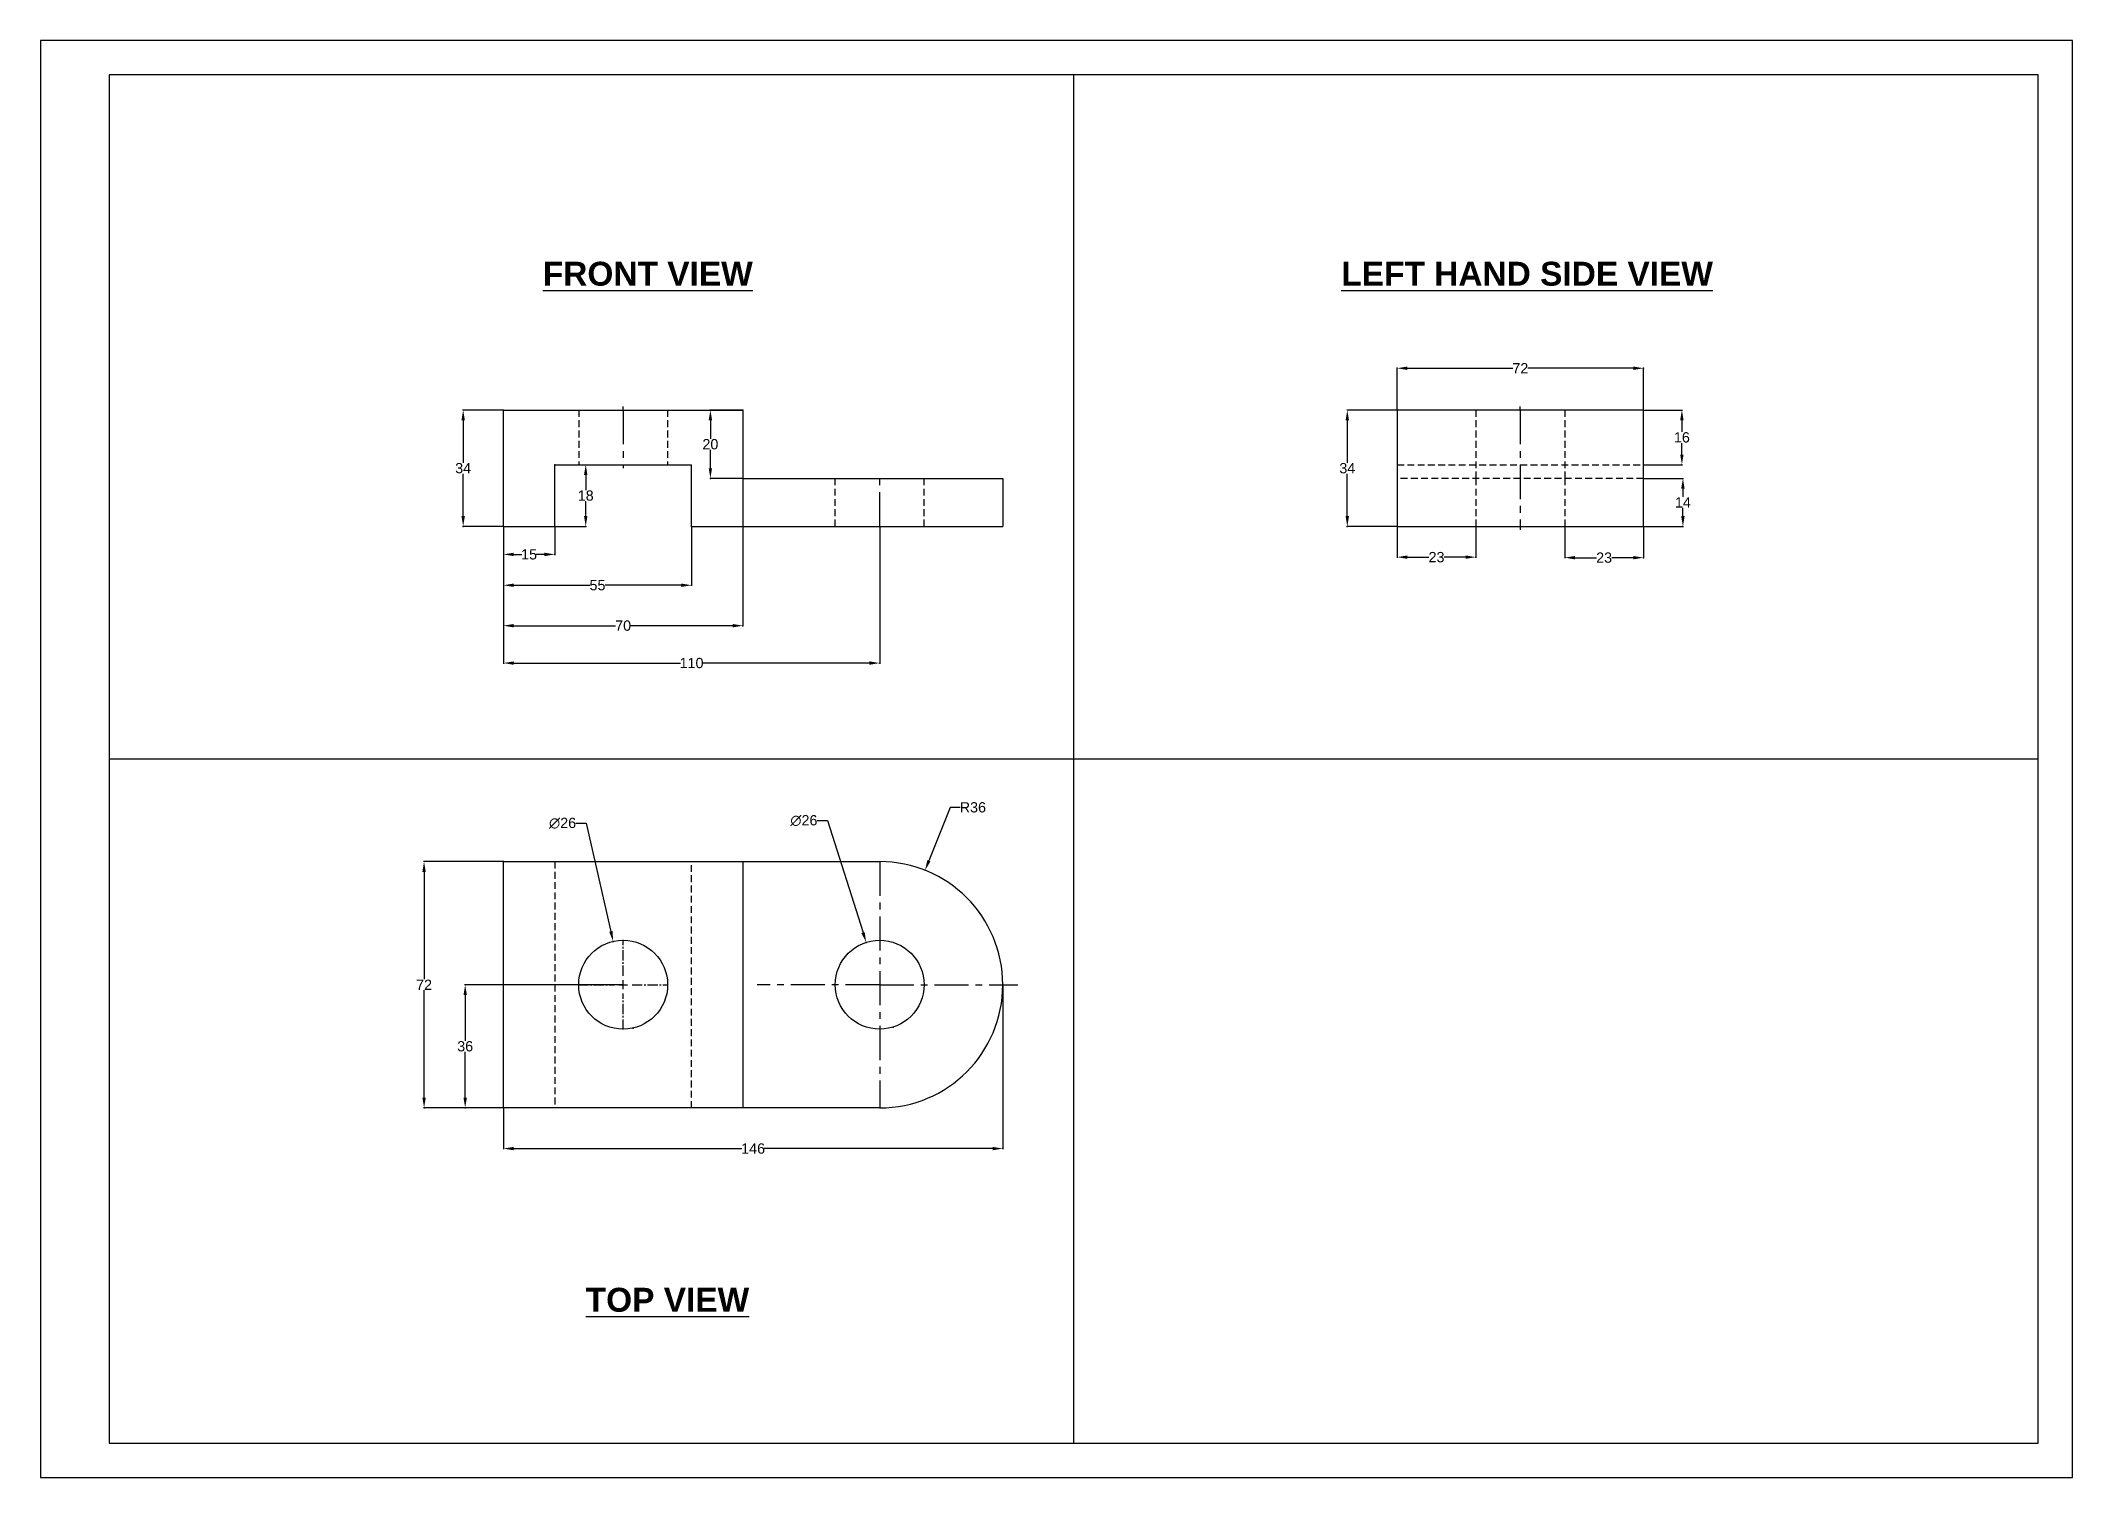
# Model space of a CAD drawing. Header units: inches. Extents: x 2199 to 2793, y 927 to 1347.
import ezdxf

# ---------------------------------------------------------------- set-up
doc = ezdxf.new("R2010")
doc.units = ezdxf.units.IN
doc.header["$MEASUREMENT"] = 0
for name, pattern in [('CENTER2', [1.125, 0.75, -0.125, 0.125, -0.125]), ('CENTERX2', [4, 2.5, -0.5, 0.5, -0.5]), ('HIDDENX2', [0.75, 0.5, -0.25])]:
    doc.linetypes.add(name, pattern=pattern)
doc.layers.add('Dim', color=7, linetype='Continuous', plot=False)
doc.styles.get("Standard").update_dxf_attribs({"font": 'arial.ttf'})
doc.dimstyles.get("Standard").update_dxf_attribs({"dimtxt": 3, "dimasz": 3, "dimexe": 0.18, "dimexo": 0.0625, "dimgap": 0.09, "dimtad": 0, "dimtih": 1, "dimtoh": 1, "dimdec": 0, "dimzin": 0, "dimdsep": 46, "dimtxsty": 'Standard', "dimcen": 0.09, "dimclrd": 3, "dimclre": 3, "dimclrt": 2, "dimadec": 0, "dimazin": 0, "dimtfac": 1, "dimtdec": 0, "dimtofl": 0, "dimtmove": 0, "dimatfit": 3, "dimfxl": 1, "dimtolj": 1, "dimtzin": 0, "dimarcsym": 0})

# ---------------------------------------------------------------- blocks, each defined once
blk = doc.blocks.new('*D1')
at = {"color": 3, "lineweight": -2, "transparency": 16777216}
for p, q in [((2334.13, 1204.46), (2334.13, 1196.15)), ((2349.13, 1204.46), (2349.13, 1196.15)), ((2337.13, 1196.33), (2339.52, 1196.33)), ((2346.13, 1196.33), (2343.74, 1196.33))]:
    blk.add_line(p, q, dxfattribs=at)
at = {"color": 3, "transparency": 16777216}
for points in [[(2337.13, 1196.83), (2337.13, 1195.83), (2334.13, 1196.33)], [(2346.13, 1196.83), (2346.13, 1195.83), (2349.13, 1196.33)]]:
    blk.add_solid(points, dxfattribs=at)
at = {"layer": 'Dim', "color": 0, "transparency": 16777216}
for p in [(2334.13, 1204.53), (2349.13, 1204.53), (2349.13, 1196.33)]:
    blk.add_point(p, dxfattribs=at)
at = {"color": 2, "transparency": 16777216, "insert": (2341.63, 1196.33), "char_height": 3, "attachment_point": 5}
blk.add_mtext('\\A1;15', dxfattribs=at)
blk = doc.blocks.new('*D2')
at = {"color": 3, "lineweight": -2, "transparency": 16777216}
for p, q in [((2334.13, 1204.46), (2334.13, 1187.14)), ((2389.13, 1204.46), (2389.13, 1187.14)), ((2337.13, 1187.32), (2359.38, 1187.32)), ((2386.13, 1187.32), (2363.88, 1187.32))]:
    blk.add_line(p, q, dxfattribs=at)
at = {"color": 3, "transparency": 16777216}
for points in [[(2337.13, 1187.82), (2337.13, 1186.82), (2334.13, 1187.32)], [(2386.13, 1187.82), (2386.13, 1186.82), (2389.13, 1187.32)]]:
    blk.add_solid(points, dxfattribs=at)
at = {"layer": 'Dim', "color": 0, "transparency": 16777216}
for p in [(2334.13, 1204.53), (2389.13, 1204.53), (2389.13, 1187.32)]:
    blk.add_point(p, dxfattribs=at)
at = {"color": 2, "transparency": 16777216, "insert": (2361.63, 1187.32), "char_height": 3, "attachment_point": 5}
blk.add_mtext('\\A1;55', dxfattribs=at)
blk = doc.blocks.new('*D3')
at = {"color": 3, "lineweight": -2, "transparency": 16777216}
for p, q in [((2404.13, 1218.46), (2404.13, 1175.32)), ((2334.13, 1204.46), (2334.13, 1175.32)), ((2337.13, 1175.5), (2366.91, 1175.5)), ((2401.13, 1175.5), (2371.35, 1175.5))]:
    blk.add_line(p, q, dxfattribs=at)
at = {"color": 3, "transparency": 16777216}
for points in [[(2337.13, 1176), (2337.13, 1175), (2334.13, 1175.5)], [(2401.13, 1176), (2401.13, 1175), (2404.13, 1175.5)]]:
    blk.add_solid(points, dxfattribs=at)
at = {"layer": 'Dim', "color": 0, "transparency": 16777216}
for p in [(2404.13, 1218.53), (2334.13, 1204.53), (2404.13, 1175.5)]:
    blk.add_point(p, dxfattribs=at)
at = {"color": 2, "transparency": 16777216, "insert": (2369.13, 1175.5), "char_height": 3, "attachment_point": 5}
blk.add_mtext('\\A1;70', dxfattribs=at)
blk = doc.blocks.new('*D4')
at = {"color": 3, "lineweight": -2, "transparency": 16777216}
for p, q in [((2334.13, 1204.46), (2334.13, 1164.39)), ((2444.13, 1204.46), (2444.13, 1164.39)), ((2337.13, 1164.57), (2385.87, 1164.57)), ((2441.13, 1164.57), (2392.39, 1164.57))]:
    blk.add_line(p, q, dxfattribs=at)
at = {"color": 3, "transparency": 16777216}
for points in [[(2337.13, 1165.07), (2337.13, 1164.07), (2334.13, 1164.57)], [(2441.13, 1165.07), (2441.13, 1164.07), (2444.13, 1164.57)]]:
    blk.add_solid(points, dxfattribs=at)
at = {"layer": 'Dim', "color": 0, "transparency": 16777216}
for p in [(2334.13, 1204.53), (2444.13, 1204.53), (2444.13, 1164.57)]:
    blk.add_point(p, dxfattribs=at)
at = {"color": 2, "transparency": 16777216, "insert": (2389.13, 1164.57), "char_height": 3, "attachment_point": 5}
blk.add_mtext('\\A1;110', dxfattribs=at)
blk = doc.blocks.new('*D5')
at = {"color": 3, "lineweight": -2, "transparency": 16777216}
for p, q in [((2349.19, 1222.53), (2358.37, 1222.53)), ((2358.19, 1219.53), (2358.19, 1215.15)), ((2358.19, 1207.53), (2358.19, 1211.9)), ((2349.19, 1204.53), (2358.37, 1204.53))]:
    blk.add_line(p, q, dxfattribs=at)
at = {"color": 3, "transparency": 16777216}
for points in [[(2357.69, 1219.53), (2358.69, 1219.53), (2358.19, 1222.53)], [(2357.69, 1207.53), (2358.69, 1207.53), (2358.19, 1204.53)]]:
    blk.add_solid(points, dxfattribs=at)
at = {"layer": 'Dim', "color": 0, "transparency": 16777216}
for p in [(2349.13, 1222.53), (2349.13, 1204.53), (2358.19, 1204.53)]:
    blk.add_point(p, dxfattribs=at)
at = {"color": 2, "transparency": 16777216, "insert": (2358.19, 1213.53), "char_height": 3, "attachment_point": 5}
blk.add_mtext('\\A1;18', dxfattribs=at)
blk = doc.blocks.new('*D6')
at = {"color": 3, "lineweight": -2, "transparency": 16777216}
for p, q in [((2404.07, 1238.53), (2394.46, 1238.53)), ((2394.64, 1235.53), (2394.64, 1230.15)), ((2394.64, 1221.53), (2394.64, 1226.9)), ((2404.07, 1218.53), (2394.46, 1218.53))]:
    blk.add_line(p, q, dxfattribs=at)
at = {"color": 3, "transparency": 16777216}
for points in [[(2394.14, 1235.53), (2395.14, 1235.53), (2394.64, 1238.53)], [(2394.14, 1221.53), (2395.14, 1221.53), (2394.64, 1218.53)]]:
    blk.add_solid(points, dxfattribs=at)
at = {"layer": 'Dim', "color": 0, "transparency": 16777216}
for p in [(2404.13, 1238.53), (2394.64, 1218.53), (2404.13, 1218.53)]:
    blk.add_point(p, dxfattribs=at)
at = {"color": 2, "transparency": 16777216, "insert": (2394.64, 1228.53), "char_height": 3, "attachment_point": 5}
blk.add_mtext('\\A1;20', dxfattribs=at)
blk = doc.blocks.new('*D7')
at = {"color": 3, "lineweight": -2, "transparency": 16777216}
for p, q in [((2334.07, 1238.53), (2322.18, 1238.53)), ((2322.36, 1235.53), (2322.36, 1223.15)), ((2322.36, 1207.53), (2322.36, 1219.9)), ((2334.07, 1204.53), (2322.18, 1204.53))]:
    blk.add_line(p, q, dxfattribs=at)
at = {"color": 3, "transparency": 16777216}
for points in [[(2321.86, 1235.53), (2322.86, 1235.53), (2322.36, 1238.53)], [(2321.86, 1207.53), (2322.86, 1207.53), (2322.36, 1204.53)]]:
    blk.add_solid(points, dxfattribs=at)
at = {"layer": 'Dim', "color": 0, "transparency": 16777216}
for p in [(2334.13, 1238.53), (2322.36, 1204.53), (2334.13, 1204.53)]:
    blk.add_point(p, dxfattribs=at)
at = {"color": 2, "transparency": 16777216, "insert": (2322.36, 1221.53), "char_height": 3, "attachment_point": 5}
blk.add_mtext('\\A1;34', dxfattribs=at)
blk = doc.blocks.new('*U8')
at = {"color": 0, "linetype": 'CENTER2', "ltscale": 4, "transparency": 16777216}
for p, q in [((0, 2.6), (0, 13.12)), ((-13.12, 0), (-2.6, 0)), ((2.6, 0), (13.12, 0)), ((0, -13.12), (0, -2.6))]:
    blk.add_line(p, q, dxfattribs=at)
at = {"color": 0, "linetype": 'Continuous', "ltscale": 4, "transparency": 16777216}
for p, q in [((-1.3, 0), (1.3, 0)), ((0, -1.3), (0, 1.3))]:
    blk.add_line(p, q, dxfattribs=at)
blk = doc.blocks.new('*D9')
at = {"color": 3, "lineweight": -2, "transparency": 16777216}
for p, q in [((2355.3, 1117.75), (2358.3, 1117.75)), ((2358.3, 1117.75), (2365.55, 1086.12)), ((2369.04, 1070.53), (2369.22, 1070.53)), ((2369.13, 1070.44), (2369.13, 1070.62))]:
    blk.add_line(p, q, dxfattribs=at)
at = {"color": 3, "transparency": 16777216}
blk.add_solid([(2366.04, 1086.23), (2365.06, 1086.01), (2366.22, 1083.2)], dxfattribs=at)
at = {"layer": 'Dim', "color": 0, "transparency": 16777216}
for p in [(2366.22, 1083.2), (2372.03, 1057.86)]:
    blk.add_point(p, dxfattribs=at)
at = {"color": 2, "transparency": 16777216, "insert": (2351.43, 1117.75), "char_height": 3, "attachment_point": 5}
blk.add_mtext('\\A1;∅26', dxfattribs=at)
blk = doc.blocks.new('*D10')
at = {"color": 3, "lineweight": -2, "transparency": 16777216}
for p, q in [((2425.85, 1118.52), (2428.85, 1118.52)), ((2428.85, 1118.52), (2439.28, 1085.77)), ((2444.04, 1070.53), (2444.22, 1070.53)), ((2444.13, 1070.44), (2444.13, 1070.62))]:
    blk.add_line(p, q, dxfattribs=at)
at = {"color": 3, "transparency": 16777216}
blk.add_solid([(2439.75, 1085.92), (2438.8, 1085.62), (2440.19, 1082.91)], dxfattribs=at)
at = {"layer": 'Dim', "color": 0, "transparency": 16777216}
for p in [(2440.19, 1082.91), (2448.07, 1058.14)]:
    blk.add_point(p, dxfattribs=at)
at = {"color": 2, "transparency": 16777216, "insert": (2421.98, 1118.52), "char_height": 3, "attachment_point": 5}
blk.add_mtext('\\A1;∅26', dxfattribs=at)
blk = doc.blocks.new('*D11')
at = {"color": 3, "lineweight": -2, "transparency": 16777216}
for p, q in [((2464.71, 1122.38), (2458.52, 1106.77)), ((2467.71, 1122.38), (2464.71, 1122.38)), ((2444.04, 1070.53), (2444.22, 1070.53)), ((2444.13, 1070.44), (2444.13, 1070.62))]:
    blk.add_line(p, q, dxfattribs=at)
at = {"color": 3, "transparency": 16777216}
blk.add_solid([(2458.05, 1106.96), (2458.98, 1106.59), (2457.41, 1103.99)], dxfattribs=at)
at = {"layer": 'Dim', "color": 0, "transparency": 16777216}
for p in [(2457.41, 1103.99), (2444.13, 1070.53)]:
    blk.add_point(p, dxfattribs=at)
at = {"color": 2, "transparency": 16777216, "insert": (2471.38, 1122.38), "char_height": 3, "attachment_point": 5}
blk.add_mtext('\\A1;R36', dxfattribs=at)
blk = doc.blocks.new('*D12')
at = {"color": 3, "lineweight": -2, "transparency": 16777216}
for p, q in [((2480.13, 1070.46), (2480.13, 1022.46)), ((2334.13, 1034.46), (2334.13, 1022.46)), ((2337.13, 1022.64), (2403.87, 1022.64)), ((2477.13, 1022.64), (2410.39, 1022.64))]:
    blk.add_line(p, q, dxfattribs=at)
at = {"color": 3, "transparency": 16777216}
for points in [[(2337.13, 1023.14), (2337.13, 1022.14), (2334.13, 1022.64)], [(2477.13, 1023.14), (2477.13, 1022.14), (2480.13, 1022.64)]]:
    blk.add_solid(points, dxfattribs=at)
at = {"layer": 'Dim', "color": 0, "transparency": 16777216}
for p in [(2480.13, 1070.53), (2334.13, 1034.53), (2480.13, 1022.64)]:
    blk.add_point(p, dxfattribs=at)
at = {"color": 2, "transparency": 16777216, "insert": (2407.13, 1022.64), "char_height": 3, "attachment_point": 5}
blk.add_mtext('\\A1;146', dxfattribs=at)
blk = doc.blocks.new('*D13')
at = {"color": 3, "lineweight": -2, "transparency": 16777216}
for p, q in [((2368.98, 1070.53), (2322.77, 1070.53)), ((2322.95, 1067.53), (2322.95, 1054.15)), ((2322.95, 1037.53), (2322.95, 1050.9)), ((2334.07, 1034.53), (2322.77, 1034.53))]:
    blk.add_line(p, q, dxfattribs=at)
at = {"color": 3, "transparency": 16777216}
for points in [[(2322.45, 1067.53), (2323.45, 1067.53), (2322.95, 1070.53)], [(2322.45, 1037.53), (2323.45, 1037.53), (2322.95, 1034.53)]]:
    blk.add_solid(points, dxfattribs=at)
at = {"layer": 'Dim', "color": 0, "transparency": 16777216}
for p in [(2369.04, 1070.53), (2322.95, 1034.53), (2334.13, 1034.53)]:
    blk.add_point(p, dxfattribs=at)
at = {"color": 2, "transparency": 16777216, "insert": (2322.95, 1052.53), "char_height": 3, "attachment_point": 5}
blk.add_mtext('\\A1;36', dxfattribs=at)
blk = doc.blocks.new('*D14')
at = {"color": 3, "lineweight": -2, "transparency": 16777216}
for p, q in [((2334.07, 1106.53), (2310.75, 1106.53)), ((2310.93, 1103.53), (2310.93, 1072.12)), ((2310.93, 1037.53), (2310.93, 1068.93)), ((2334.07, 1034.53), (2310.75, 1034.53))]:
    blk.add_line(p, q, dxfattribs=at)
at = {"color": 3, "transparency": 16777216}
for points in [[(2310.43, 1103.53), (2311.43, 1103.53), (2310.93, 1106.53)], [(2310.43, 1037.53), (2311.43, 1037.53), (2310.93, 1034.53)]]:
    blk.add_solid(points, dxfattribs=at)
at = {"layer": 'Dim', "color": 0, "transparency": 16777216}
for p in [(2334.13, 1106.53), (2310.93, 1034.53), (2334.13, 1034.53)]:
    blk.add_point(p, dxfattribs=at)
at = {"color": 2, "transparency": 16777216, "insert": (2310.93, 1070.53), "char_height": 3, "attachment_point": 5}
blk.add_mtext('\\A1;72', dxfattribs=at)
blk = doc.blocks.new('*D15')
at = {"color": 3, "lineweight": -2, "transparency": 16777216}
for p, q in [((2595.43, 1204.46), (2595.43, 1195.35)), ((2618.43, 1204.46), (2618.43, 1195.35)), ((2598.43, 1195.53), (2604.66, 1195.53)), ((2615.43, 1195.53), (2609.19, 1195.53))]:
    blk.add_line(p, q, dxfattribs=at)
at = {"color": 3, "transparency": 16777216}
for points in [[(2598.43, 1196.03), (2598.43, 1195.03), (2595.43, 1195.53)], [(2615.43, 1196.03), (2615.43, 1195.03), (2618.43, 1195.53)]]:
    blk.add_solid(points, dxfattribs=at)
at = {"layer": 'Dim', "color": 0, "transparency": 16777216}
for p in [(2595.43, 1204.53), (2618.43, 1204.53), (2618.43, 1195.53)]:
    blk.add_point(p, dxfattribs=at)
at = {"color": 2, "transparency": 16777216, "insert": (2606.93, 1195.53), "char_height": 3, "attachment_point": 5}
blk.add_mtext('\\A1;23', dxfattribs=at)
blk = doc.blocks.new('*D16')
at = {"color": 3, "lineweight": -2, "transparency": 16777216}
for p, q in [((2644.43, 1204.46), (2644.43, 1195.2)), ((2667.43, 1204.46), (2667.43, 1195.2)), ((2647.43, 1195.38), (2653.66, 1195.38)), ((2664.43, 1195.38), (2658.19, 1195.38))]:
    blk.add_line(p, q, dxfattribs=at)
at = {"color": 3, "transparency": 16777216}
for points in [[(2647.43, 1195.88), (2647.43, 1194.88), (2644.43, 1195.38)], [(2664.43, 1195.88), (2664.43, 1194.88), (2667.43, 1195.38)]]:
    blk.add_solid(points, dxfattribs=at)
at = {"layer": 'Dim', "color": 0, "transparency": 16777216}
for p in [(2644.43, 1204.53), (2667.43, 1204.53), (2667.43, 1195.38)]:
    blk.add_point(p, dxfattribs=at)
at = {"color": 2, "transparency": 16777216, "insert": (2655.93, 1195.38), "char_height": 3, "attachment_point": 5}
blk.add_mtext('\\A1;23', dxfattribs=at)
blk = doc.blocks.new('*D17')
at = {"color": 3, "lineweight": -2, "transparency": 16777216}
for p, q in [((2667.49, 1238.53), (2678.85, 1238.53)), ((2678.67, 1235.53), (2678.67, 1232.15)), ((2678.67, 1225.53), (2678.67, 1228.9)), ((2667.49, 1222.53), (2678.85, 1222.53))]:
    blk.add_line(p, q, dxfattribs=at)
at = {"color": 3, "transparency": 16777216}
for points in [[(2678.17, 1235.53), (2679.17, 1235.53), (2678.67, 1238.53)], [(2678.17, 1225.53), (2679.17, 1225.53), (2678.67, 1222.53)]]:
    blk.add_solid(points, dxfattribs=at)
at = {"layer": 'Dim', "color": 0, "transparency": 16777216}
for p in [(2667.43, 1238.53), (2667.43, 1222.53), (2678.67, 1222.53)]:
    blk.add_point(p, dxfattribs=at)
at = {"color": 2, "transparency": 16777216, "insert": (2678.67, 1230.53), "char_height": 3, "attachment_point": 5}
blk.add_mtext('\\A1;16', dxfattribs=at)
blk = doc.blocks.new('*D18')
at = {"color": 3, "lineweight": -2, "transparency": 16777216}
for p, q in [((2667.49, 1218.53), (2679.15, 1218.53)), ((2678.97, 1215.53), (2678.97, 1213.12)), ((2678.97, 1207.53), (2678.97, 1209.93)), ((2667.49, 1204.53), (2679.15, 1204.53))]:
    blk.add_line(p, q, dxfattribs=at)
at = {"color": 3, "transparency": 16777216}
for points in [[(2678.47, 1215.53), (2679.47, 1215.53), (2678.97, 1218.53)], [(2678.47, 1207.53), (2679.47, 1207.53), (2678.97, 1204.53)]]:
    blk.add_solid(points, dxfattribs=at)
at = {"layer": 'Dim', "color": 0, "transparency": 16777216}
for p in [(2667.43, 1218.53), (2667.43, 1204.53), (2678.97, 1204.53)]:
    blk.add_point(p, dxfattribs=at)
at = {"color": 2, "transparency": 16777216, "insert": (2678.97, 1211.53), "char_height": 3, "attachment_point": 5}
blk.add_mtext('\\A1;14', dxfattribs=at)
blk = doc.blocks.new('*D19')
at = {"color": 3, "lineweight": -2, "transparency": 16777216}
for p, q in [((2595.37, 1238.53), (2580.67, 1238.53)), ((2580.85, 1235.53), (2580.85, 1223.15)), ((2580.85, 1207.53), (2580.85, 1219.9)), ((2595.37, 1204.53), (2580.67, 1204.53))]:
    blk.add_line(p, q, dxfattribs=at)
at = {"color": 3, "transparency": 16777216}
for points in [[(2580.35, 1235.53), (2581.35, 1235.53), (2580.85, 1238.53)], [(2580.35, 1207.53), (2581.35, 1207.53), (2580.85, 1204.53)]]:
    blk.add_solid(points, dxfattribs=at)
at = {"layer": 'Dim', "color": 0, "transparency": 16777216}
for p in [(2595.43, 1238.53), (2580.85, 1204.53), (2595.43, 1204.53)]:
    blk.add_point(p, dxfattribs=at)
at = {"color": 2, "transparency": 16777216, "insert": (2580.85, 1221.53), "char_height": 3, "attachment_point": 5}
blk.add_mtext('\\A1;34', dxfattribs=at)
blk = doc.blocks.new('*D20')
at = {"color": 3, "lineweight": -2, "transparency": 16777216}
for p, q in [((2595.43, 1238.59), (2595.43, 1250.93)), ((2598.43, 1250.75), (2629.22, 1250.75)), ((2664.43, 1250.75), (2633.64, 1250.75)), ((2667.43, 1238.59), (2667.43, 1250.93))]:
    blk.add_line(p, q, dxfattribs=at)
at = {"color": 3, "transparency": 16777216}
for points in [[(2598.43, 1251.25), (2598.43, 1250.25), (2595.43, 1250.75)], [(2664.43, 1251.25), (2664.43, 1250.25), (2667.43, 1250.75)]]:
    blk.add_solid(points, dxfattribs=at)
at = {"layer": 'Dim', "color": 0, "transparency": 16777216}
for p in [(2667.43, 1250.75), (2595.43, 1238.53), (2667.43, 1238.53)]:
    blk.add_point(p, dxfattribs=at)
at = {"color": 2, "transparency": 16777216, "insert": (2631.43, 1250.75), "char_height": 3, "attachment_point": 5}
blk.add_mtext('\\A1;72', dxfattribs=at)

msp = doc.modelspace()

# ---------------------------------------------------------------- linework, layer by layer
for p, q in [((2792.83, 1346.53), (2198.83, 1346.53)), ((2198.83, 1346.53), (2198.83, 926.53)), ((2792.83, 926.53), (2792.83, 1346.53)), ((2218.83, 1336.53), (2218.83, 936.53)), ((2782.83, 1336.53), (2218.83, 1336.53)), ((2500.83, 1336.53), (2500.83, 936.53)), ((2782.83, 936.53), (2782.83, 1336.53)), ((2334.13, 1204.53), (2334.13, 1238.53)), ((2334.13, 1238.53), (2404.13, 1238.53)), ((2404.13, 1238.53), (2404.13, 1218.53)), ((2667.43, 1238.53), (2595.43, 1238.53)), ((2595.43, 1238.53), (2595.43, 1204.53)), ((2667.43, 1204.53), (2667.43, 1238.53)), ((2349.13, 1204.53), (2349.13, 1222.53)), ((2349.13, 1222.53), (2389.13, 1222.53)), ((2389.13, 1204.53), (2389.13, 1222.53)), ((2404.13, 1218.53), (2480.13, 1218.53)), ((2480.13, 1218.53), (2480.13, 1204.53)), ((2334.13, 1204.53), (2349.13, 1204.53)), ((2389.13, 1204.53), (2444.13, 1204.53)), ((2444.13, 1204.53), (2480.13, 1204.53)), ((2595.43, 1204.53), (2667.43, 1204.53)), ((2218.83, 1136.53), (2782.83, 1136.53)), ((2334.13, 1106.53), (2444.13, 1106.53)), ((2334.13, 1034.53), (2334.13, 1106.53)), ((2404.13, 1106.53), (2404.13, 1034.53)), ((2444.13, 1034.53), (2334.13, 1034.53)), ((2218.83, 936.53), (2782.83, 936.53)), ((2198.83, 926.53), (2792.83, 926.53))]:
    msp.add_line(p, q)
at = {"linetype": 'HIDDENX2', "ltscale": 4}
for p, q in [((2356.13, 1238.53), (2356.13, 1222.53)), ((2382.13, 1238.53), (2382.13, 1222.53)), ((2618.43, 1238.53), (2618.43, 1218.53)), ((2644.43, 1238.53), (2644.43, 1218.53)), ((2431.13, 1204.53), (2431.13, 1218.53)), ((2457.13, 1204.53), (2457.13, 1218.53)), ((2595.43, 1222.53), (2667.43, 1222.53)), ((2667.43, 1218.53), (2595.43, 1218.53)), ((2618.43, 1218.53), (2618.43, 1204.53)), ((2644.43, 1218.53), (2644.43, 1204.53)), ((2349.13, 1106.53), (2349.13, 1034.53)), ((2389.13, 1034.53), (2389.13, 1106.53))]:
    msp.add_line(p, q, dxfattribs=at)
at = {"color": 1, "linetype": 'CENTERX2', "ltscale": 4}
for p, q in [((2369.13, 1238.53), (2369.13, 1239.53)), ((2369.13, 1238.53), (2369.13, 1221.53)), ((2631.43, 1238.53), (2631.43, 1239.53)), ((2631.43, 1238.53), (2631.43, 1204.53)), ((2444.13, 1204.53), (2444.13, 1220.53)), ((2444.13, 1204.53), (2444.13, 1202.53)), ((2631.43, 1204.53), (2631.43, 1203.53)), ((2444.13, 1106.53), (2444.13, 1034.53)), ((2444.13, 1070.53), (2408.28, 1070.53)), ((2444.13, 1070.53), (2484.57, 1070.53))]:
    msp.add_line(p, q, dxfattribs=at)
for centre in [(2369.13, 1070.53), (2444.13, 1070.53)]:
    msp.add_circle(centre, 13)
msp.add_arc((2444.13, 1070.53), 36, 270, 90)

# ---------------------------------------------------------------- block references
at = {"color": 1, "linetype": 'CENTER2', "ltscale": 4}
msp.add_blockref('*U8', (2369.13, 1070.53), dxfattribs=at)

# ---------------------------------------------------------------- texts
at = {"color": 4, "char_height": 7, "attachment_point": 1}
for s, width, insert in [('{\\fArial|b1|i0|c0|p34;\\LFRONT VIEW}', 84.0871, (2345.64, 1281.89)), ('{\\fArial|b1|i0|c0|p34;\\LLEFT HAND SIDE VIEW}', 147.7036, (2579.1, 1281.89)), ('{\\fArial|b1|i0|c0|p34;\\LTOP VIEW}', 84.0871, (2358.18, 981.94))]:
    msp.add_mtext_dynamic_manual_height_columns(s, width=width, gutter_width=1, heights=[0], dxfattribs=dict(at, insert=insert))

# ---------------------------------------------------------------- dimensions: what is measured, and where the dimension line sits
for base, p1, p2, picture, middle in [((2667.43, 1250.75), (2595.43, 1238.53), (2667.43, 1238.53), '*D20', (2631.43, 1250.75)), ((2404.13, 1175.5), (2334.13, 1204.53), (2404.13, 1218.53), '*D3', (2369.13, 1175.5)), ((2349.13, 1196.33), (2334.13, 1204.53), (2349.13, 1204.53), '*D1', (2341.63, 1196.33)), ((2389.13, 1187.32), (2334.13, 1204.53), (2389.13, 1204.53), '*D2', (2361.63, 1187.32)), ((2444.13, 1164.57), (2334.13, 1204.53), (2444.13, 1204.53), '*D4', (2389.13, 1164.57)), ((2618.43, 1195.53), (2595.43, 1204.53), (2618.43, 1204.53), '*D15', (2606.93, 1195.53)), ((2667.43, 1195.38), (2644.43, 1204.53), (2667.43, 1204.53), '*D16', (2655.93, 1195.38)), ((2480.13, 1022.64), (2334.13, 1034.53), (2480.13, 1070.53), '*D12', (2407.13, 1022.64))]:
    dim = msp.add_linear_dim(base=base, p1=p1, p2=p2, dimstyle='Standard')
    dim.commit()
    dim.dimension.update_dxf_attribs({"geometry": picture, "text_midpoint": middle})
for base, p1, p2, picture, middle in [((2322.36, 1204.53), (2334.13, 1238.53), (2334.13, 1204.53), '*D7', (2322.36, 1221.53)), ((2394.64, 1218.53), (2404.13, 1238.53), (2404.13, 1218.53), '*D6', (2394.64, 1228.53)), ((2580.85, 1204.53), (2595.43, 1238.53), (2595.43, 1204.53), '*D19', (2580.85, 1221.53)), ((2678.67, 1222.53), (2667.43, 1238.53), (2667.43, 1222.53), '*D17', (2678.67, 1230.53)), ((2358.19, 1204.53), (2349.13, 1222.53), (2349.13, 1204.53), '*D5', (2358.19, 1213.53)), ((2678.97, 1204.53), (2667.43, 1218.53), (2667.43, 1204.53), '*D18', (2678.97, 1211.53)), ((2310.93, 1034.53), (2334.13, 1106.53), (2334.13, 1034.53), '*D14', (2310.93, 1070.53)), ((2322.95, 1034.53), (2369.04, 1070.53), (2334.13, 1034.53), '*D13', (2322.95, 1052.53))]:
    dim = msp.add_linear_dim(base=base, p1=p1, p2=p2, angle=90, dimstyle='Standard')
    dim.commit()
    dim.dimension.update_dxf_attribs({"geometry": picture, "text_midpoint": middle})
dim = msp.add_radius_dim(center=(2444.13, 1070.53), mpoint=(2457.41, 1103.99), dimstyle='Standard')
dim.commit()
dim.dimension.update_dxf_attribs({"geometry": '*D11', "text_midpoint": (2471.38, 1122.38), "dimtype": 164})
for p1, p2, picture, middle in [((2372.03, 1057.86), (2366.22, 1083.2), '*D9', (2351.43, 1117.75)), ((2448.07, 1058.14), (2440.19, 1082.91), '*D10', (2421.98, 1118.52))]:
    dim = msp.add_diameter_dim_2p(p1=p1, p2=p2, dimstyle='Standard')
    dim.commit()
    dim.dimension.update_dxf_attribs({"geometry": picture, "text_midpoint": middle, "dimtype": 163})

doc.saveas('drawing.dxf')
